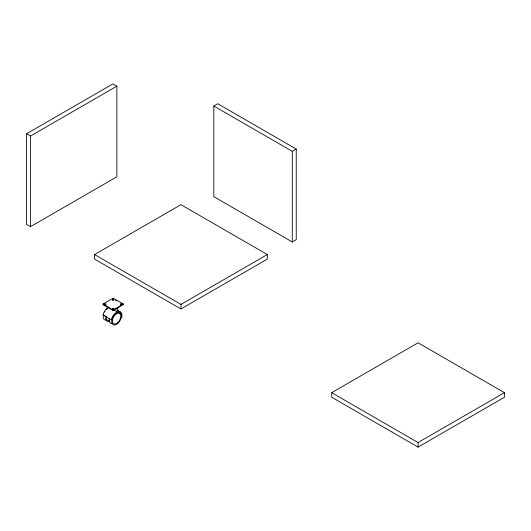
<?xml version="1.0" encoding="UTF-8"?>
<svg xmlns="http://www.w3.org/2000/svg" width="531" height="531" viewBox="0 0 531 531"><rect width="100%" height="100%" fill="white"/><g stroke="black" fill="none" stroke-linecap="round" stroke-linejoin="round"><path stroke-width="0.8" d="M117.796 310.642L117.922 307.549M103.054 303.958L113.176 309.998L123.345 303.998L113.176 298.196L103.054 303.958L103.054 304.814L113.176 310.569L123.292 304.529M26.55 133.766L112.924 83.898L116.873 86.175L116.873 176.79L30.499 226.657L26.55 224.381L26.55 133.766L30.499 136.042L116.873 86.175M213.807 106.034L217.756 103.757L296.232 149.065L296.232 239.68L292.282 241.963L213.807 196.656L213.807 106.034L292.282 151.342L296.232 149.065M94.584 254.541L180.958 204.674L267.332 254.541L267.332 259.101L180.958 308.969L94.584 259.101L94.584 254.541L180.958 304.409L267.332 254.541M331.702 392.674L418.076 342.814L504.45 392.674L504.45 397.234L418.076 447.102L331.702 397.234L331.702 392.674L418.076 442.542L504.45 392.674M115.532 300.048L116.946 300.865M116.647 309.792L120.145 311.81M113.873 309.918L117.371 311.936M105.304 315.925L103.459 314.856A6.983 4.029 -60 0 0 104.023 319.217L104.448 319.629A6.983 4.029 -60 0 0 106.12 320.12M418.076 442.542L418.076 447.102M292.282 151.342L292.282 241.963M180.958 304.409L180.958 308.969M123.292 303.958L123.292 304.814M113.422 298.256L113.422 298.827M113.422 309.945L113.422 310.509M112.924 298.256L112.924 298.827M112.924 309.945L112.924 310.509M30.499 136.042L30.499 226.657M104.468 312.148A6.983 4.029 -60 0 1 104.965 311.292M106.154 309.732A6.983 4.029 -60 0 1 107.501 308.504M108.205 307.469A7.68 4.434 -60 0 0 102.981 314.969L111.371 319.815A7.68 4.434 -60 0 1 115.439 313.117A7.68 4.434 -60 0 1 120.69 312.128L121.154 312.58A7.68 4.434 -60 0 1 121.778 317.379M104.6 304.568A0.697 0.405 0 0 1 105.948 304.562M120.398 304.568A0.697 0.405 0 0 1 121.745 304.568M112.565 300.314A0.697 0.405 0 0 1 113.176 299.71A0.697 0.405 0 0 1 113.78 300.314M109.937 321.228A6.983 4.029 -60 0 1 106.91 321.056L106.492 320.644A6.983 4.029 -60 0 1 105.921 316.284M112.041 323.538A6.983 4.029 -60 0 1 110.368 323.047L109.95 322.636A6.983 4.029 -60 0 1 109.379 318.275M112.499 309.334A0.697 0.405 0 0 1 113.176 308.823A0.697 0.405 0 0 1 113.846 309.334M109.459 320.512A5.934 3.425 -60 0 1 107.474 320.173L107.116 319.821A5.934 3.425 -60 0 1 106.505 316.868M120.736 313.131L120.318 312.719A6.983 4.029 -60 0 0 113.634 315.719A6.983 4.029 -60 0 0 112.419 324.063L112.837 324.474A6.983 4.029 -60 0 0 119.521 321.467A6.983 4.029 -60 0 0 120.736 313.131M120.112 313.947L119.754 313.602A5.934 3.425 -60 0 0 114.072 316.151A5.934 3.425 -60 0 0 113.043 323.24L113.395 323.591A5.934 3.425 -60 0 0 119.077 321.036A5.934 3.425 -60 0 0 120.112 313.947M104.786 304.389A0.697 0.405 0 0 0 105.954 304.197A0.697 0.405 0 0 0 105.085 303.712A0.697 0.405 0 0 0 104.786 304.389M120.723 304.449A0.697 0.405 0 0 0 121.765 304.097A0.697 0.405 0 0 0 120.723 303.752A0.697 0.405 0 0 0 120.723 304.449M112.678 299.823A0.697 0.405 0 0 0 113.846 299.643A0.697 0.405 0 0 0 112.99 299.152A0.697 0.405 0 0 0 112.678 299.823M112.824 309.009A0.697 0.405 0 0 0 113.873 308.657A0.697 0.405 0 0 0 112.824 308.312A0.697 0.405 0 0 0 112.824 309.009"/></g></svg>
